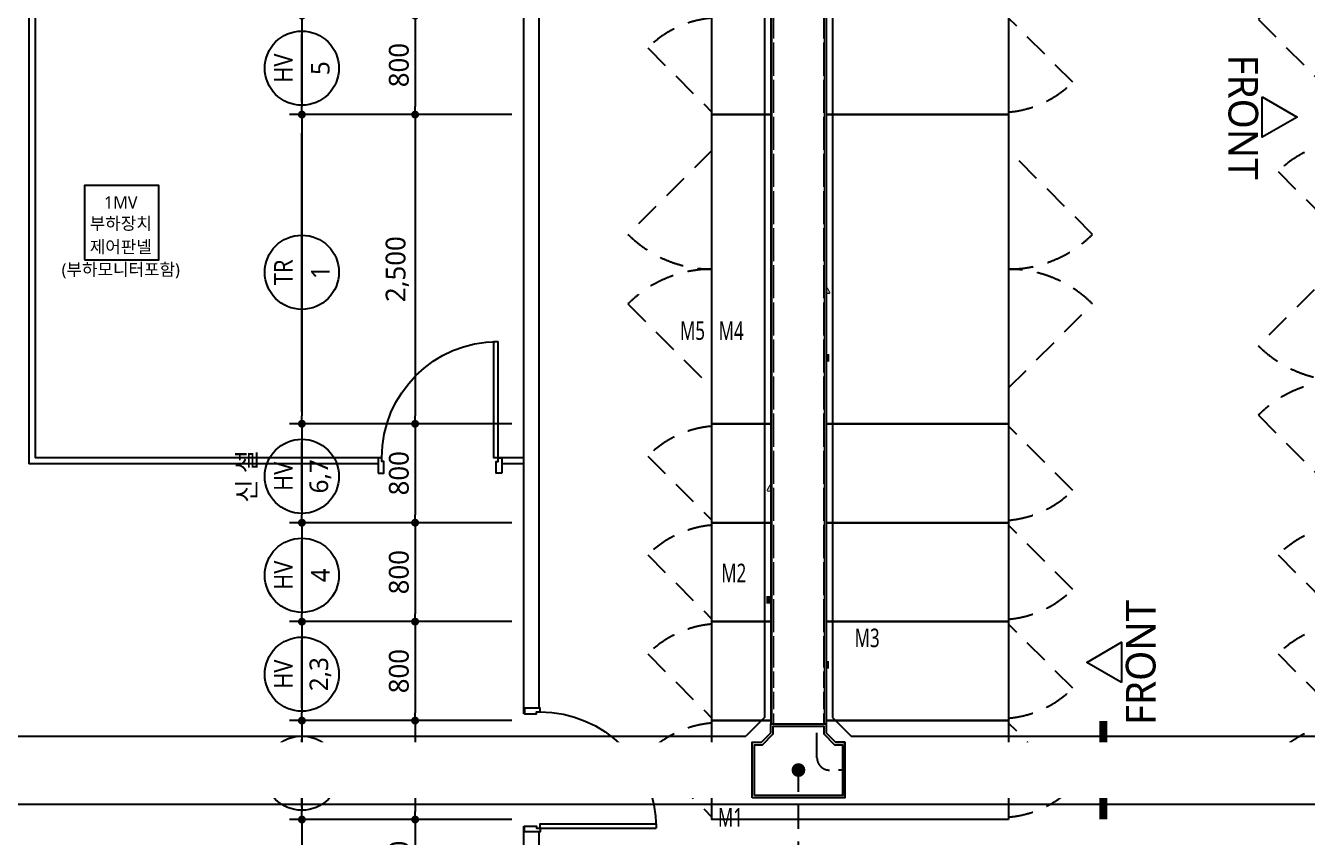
# Model space of a CAD drawing. Header units: millimetres. Extents: x 3355 to 129505, y 4600 to 34300.
# Drawn here: x 9054 to 19423, y 15112 to 21675 of the extents above; entities that cross this region are included whole.
import ezdxf
from ezdxf.enums import TextEntityAlignment as Align
from ezdxf.xclip import XClip

# ---------------------------------------------------------------- set-up
doc = ezdxf.new("R2010")
doc.units = ezdxf.units.MM
doc.header["$LTSCALE"] = 800
doc.header["$XCLIPFRAME"] = 0
doc.linetypes.add('HIDDEN', pattern=[0.375, 0.25, -0.125])
doc.linetypes.add('점선1', pattern=[2, 1.25, -0.75])
doc.layers.get('Defpoints').update_dxf_attribs({"color": 167})
for name, color, linetype in [('11$1$SYM', 3, 'Continuous'), ('arch', 8, 'Continuous'), ('DIM', 6, 'Continuous'), ('S2', 4, 'HIDDEN'), ('SYM', 3, 'Continuous'), ('TRENCH', 3, 'Continuous'), ('수배전반', 3, 'Continuous')]:
    doc.layers.add(name, color=color, linetype=linetype)
doc.layers.add('건축도면', color=9, linetype='Continuous', lineweight=25)
doc.styles.add('GHS', font='malgun.ttf')
doc.styles.add('맑은고딕', font='malgun.ttf')
doc.styles.add('스타일1', font='malgun.ttf')
doc.dimstyles.new('Copy of PSD MI', dxfattribs={"dimscale": 100, "dimtxt": 1.5, "dimasz": 0.8, "dimexe": 1.25, "dimexo": 1.5, "dimgap": 0.6, "dimtad": 1, "dimdec": 0, "dimzin": 1, "dimdsep": 46, "dimlunit": 6, "dimtxsty": '맑은고딕', "dimblk": 'DOT', "dimcen": 2.5, "dimadec": 0, "dimazin": 0, "dimtfac": 1, "dimtdec": 0, "dimtix": 1, "dimtmove": 2, "dimatfit": 3, "dimfxl": 1, "dimtolj": 1, "dimtzin": 1, "dimarcsym": 0})

# ---------------------------------------------------------------- blocks, each defined once
blk = doc.blocks.new('A5')
at = {"layer": 'SYM'}
blk.add_lwpolyline([(0, 0), (0.833, 1.443), (-0.833, 1.443)], close=True, dxfattribs=at)
at = {"color": 6}
blk.add_wipeout([(-0.833, 1.443), (0.833, 1.443), (0, 0)], dxfattribs=at).dxf.layer = 'SYM'
at = {"layer": 'SYM'}
h = blk.add_hatch(color=6, dxfattribs=at)
h.dxf.hatch_style = 1
h.paths.add_polyline_path([(-0.833, 1.443), (0, 0), (0.833, 1.443)])
blk = doc.blocks.new('DOT')
at = {"color": 0, "linetype": 'ByBlock'}
blk.add_line((-0.5, 0), (-1, 0), dxfattribs=at)
at = {"color": 0, "linetype": 'ByBlock', "const_width": 0.5}
blk.add_lwpolyline([(-0.25, 0, 1), (0.25, 0, 1)], format="xyb", close=True, dxfattribs=at)
blk = doc.blocks.new('*D206')
at = {"layer": 'Defpoints', "color": 0, "ltscale": 2, "transparency": 16777216}
for p in [(13106, 15256), (12205, 14556), (13106, 14556)]:
    blk.add_point(p, dxfattribs=at)
at = {"layer": 'DIM', "color": 0, "lineweight": -2, "ltscale": 2, "transparency": 16777216}
for p, q in [((12986, 15256), (12105, 15256)), ((12205, 15192), (12205, 14620)), ((12986, 14556), (12105, 14556))]:
    blk.add_line(p, q, dxfattribs=at)
at = {"layer": 'DIM', "color": 0, "lineweight": -2, "ltscale": 2, "transparency": 16777216, "xscale": 64, "yscale": 64, "zscale": 64}
for p, rotation in [((12205, 15256), 90), ((12205, 14556), 270)]:
    blk.add_blockref('DOT', p, dxfattribs=dict(at, rotation=rotation))
at = {"layer": 'DIM', "color": 3, "ltscale": 2, "transparency": 16777216, "insert": (12074, 14906), "char_height": 160, "attachment_point": 5, "rotation": 90, "style": '맑은고딕'}
blk.add_mtext('\\A1;700', dxfattribs=at)
blk = doc.blocks.new('_DOT')
at = {"color": 0, "linetype": 'ByBlock'}
blk.add_line((-0.5, 0), (-1, 0), dxfattribs=at)
at = {"color": 0, "linetype": 'ByBlock', "const_width": 0.5}
blk.add_lwpolyline([(-0.25, 0, 1), (0.25, 0, 1)], format="xyb", close=True, dxfattribs=at)
blk = doc.blocks.new('*D210')
at = {"layer": 'Defpoints', "color": 0, "ltscale": 2, "transparency": 16777216}
for p in [(13106, 16056), (12205, 15256), (13106, 15256)]:
    blk.add_point(p, dxfattribs=at)
at = {"layer": 'DIM', "color": 0, "lineweight": -2, "ltscale": 2, "transparency": 16777216}
for p, q in [((12986, 16056), (12105, 16056)), ((12205, 15992), (12205, 15320)), ((12986, 15256), (12105, 15256))]:
    blk.add_line(p, q, dxfattribs=at)
at = {"layer": 'DIM', "color": 0, "lineweight": -2, "ltscale": 2, "transparency": 16777216, "xscale": 64, "yscale": 64, "zscale": 64}
for p, rotation in [((12205, 16056), 90), ((12205, 15256), 270)]:
    blk.add_blockref('DOT', p, dxfattribs=dict(at, rotation=rotation))
at = {"layer": 'DIM', "color": 3, "ltscale": 2, "transparency": 16777216, "insert": (12074, 15656), "char_height": 160, "attachment_point": 5, "rotation": 90, "style": '맑은고딕'}
blk.add_mtext('\\A1;800', dxfattribs=at)
blk = doc.blocks.new('*D211')
at = {"layer": 'Defpoints', "color": 0, "ltscale": 2, "transparency": 16777216}
for p in [(13106, 16856), (12205, 16056), (13106, 16056)]:
    blk.add_point(p, dxfattribs=at)
at = {"layer": 'DIM', "color": 0, "lineweight": -2, "ltscale": 2, "transparency": 16777216}
for p, q in [((12986, 16856), (12105, 16856)), ((12205, 16792), (12205, 16120)), ((12986, 16056), (12105, 16056))]:
    blk.add_line(p, q, dxfattribs=at)
at = {"layer": 'DIM', "color": 0, "lineweight": -2, "ltscale": 2, "transparency": 16777216, "xscale": 64, "yscale": 64, "zscale": 64}
for p, rotation in [((12205, 16856), 90), ((12205, 16056), 270)]:
    blk.add_blockref('DOT', p, dxfattribs=dict(at, rotation=rotation))
at = {"layer": 'DIM', "color": 3, "ltscale": 2, "transparency": 16777216, "insert": (12074, 16456), "char_height": 160, "attachment_point": 5, "rotation": 90, "style": '맑은고딕'}
blk.add_mtext('\\A1;800', dxfattribs=at)
blk = doc.blocks.new('*D212')
at = {"layer": 'Defpoints', "color": 0, "ltscale": 2, "transparency": 16777216}
for p in [(13106, 17656), (12205, 16856), (13106, 16856)]:
    blk.add_point(p, dxfattribs=at)
at = {"layer": 'DIM', "color": 0, "lineweight": -2, "ltscale": 2, "transparency": 16777216}
for p, q in [((12986, 17656), (12105, 17656)), ((12205, 17592), (12205, 16920)), ((12986, 16856), (12105, 16856))]:
    blk.add_line(p, q, dxfattribs=at)
at = {"layer": 'DIM', "color": 0, "lineweight": -2, "ltscale": 2, "transparency": 16777216, "xscale": 64, "yscale": 64, "zscale": 64}
for p, rotation in [((12205, 17656), 90), ((12205, 16856), 270)]:
    blk.add_blockref('DOT', p, dxfattribs=dict(at, rotation=rotation))
at = {"layer": 'DIM', "color": 3, "ltscale": 2, "transparency": 16777216, "insert": (12074, 17256), "char_height": 160, "attachment_point": 5, "rotation": 90, "style": '맑은고딕'}
blk.add_mtext('\\A1;800', dxfattribs=at)
blk = doc.blocks.new('*D213')
at = {"layer": 'Defpoints', "color": 0, "ltscale": 2, "transparency": 16777216}
for p in [(13106, 20956), (12205, 18456), (13106, 18456)]:
    blk.add_point(p, dxfattribs=at)
at = {"layer": 'DIM', "color": 0, "lineweight": -2, "ltscale": 2, "transparency": 16777216}
for p, q in [((12986, 20956), (12105, 20956)), ((12205, 20892), (12205, 18520)), ((12986, 18456), (12105, 18456))]:
    blk.add_line(p, q, dxfattribs=at)
at = {"layer": 'DIM', "color": 0, "lineweight": -2, "ltscale": 2, "transparency": 16777216, "xscale": 64, "yscale": 64, "zscale": 64}
for p, rotation in [((12205, 20956), 90), ((12205, 18456), 270)]:
    blk.add_blockref('DOT', p, dxfattribs=dict(at, rotation=rotation))
at = {"layer": 'DIM', "color": 3, "ltscale": 2, "transparency": 16777216, "insert": (12061, 19706), "char_height": 160, "attachment_point": 5, "rotation": 90, "style": '맑은고딕'}
blk.add_mtext('\\A1;2,500', dxfattribs=at)
blk = doc.blocks.new('*D214')
at = {"layer": 'Defpoints', "color": 0, "ltscale": 2, "transparency": 16777216}
for p in [(13106, 21756), (12205, 20956), (13106, 20956)]:
    blk.add_point(p, dxfattribs=at)
at = {"layer": 'DIM', "color": 0, "lineweight": -2, "ltscale": 2, "transparency": 16777216}
for p, q in [((12986, 21756), (12105, 21756)), ((12205, 21692), (12205, 21020)), ((12986, 20956), (12105, 20956))]:
    blk.add_line(p, q, dxfattribs=at)
at = {"layer": 'DIM', "color": 0, "lineweight": -2, "ltscale": 2, "transparency": 16777216, "xscale": 64, "yscale": 64, "zscale": 64}
for p, rotation in [((12205, 21756), 90), ((12205, 20956), 270)]:
    blk.add_blockref('DOT', p, dxfattribs=dict(at, rotation=rotation))
at = {"layer": 'DIM', "color": 3, "ltscale": 2, "transparency": 16777216, "insert": (12074, 21356), "char_height": 160, "attachment_point": 5, "rotation": 90, "style": '맑은고딕'}
blk.add_mtext('\\A1;800', dxfattribs=at)
blk = doc.blocks.new('*D215')
at = {"layer": 'Defpoints', "color": 0, "ltscale": 2, "transparency": 16777216}
for p in [(13106, 18456), (12205, 17656), (13106, 17656)]:
    blk.add_point(p, dxfattribs=at)
at = {"layer": 'DIM', "color": 0, "lineweight": -2, "ltscale": 2, "transparency": 16777216}
for p, q in [((12986, 18456), (12105, 18456)), ((12205, 18392), (12205, 17720)), ((12986, 17656), (12105, 17656))]:
    blk.add_line(p, q, dxfattribs=at)
at = {"layer": 'DIM', "color": 0, "lineweight": -2, "ltscale": 2, "transparency": 16777216, "xscale": 64, "yscale": 64, "zscale": 64}
for p, rotation in [((12205, 18456), 90), ((12205, 17656), 270)]:
    blk.add_blockref('DOT', p, dxfattribs=dict(at, rotation=rotation))
at = {"layer": 'DIM', "color": 3, "ltscale": 2, "transparency": 16777216, "insert": (12074, 18056), "char_height": 160, "attachment_point": 5, "rotation": 90, "style": '맑은고딕'}
blk.add_mtext('\\A1;800', dxfattribs=at)
blk = doc.blocks.new('D-1000')
at = {"color": 0}
blk.add_line((30, 125), (30, 1065), dxfattribs=at)
for points in [[(30, 125), (65, 125), (65, 1065), (30, 1065)], [(0, 0), (45, 0), (45, 0), (45, 0), (45, 95), (30, 95), (30, 125), (0, 125), (0, 0)], [(1000, 0), (955, 0), (955, 0), (955, 0), (955, 95), (970, 95), (970, 125), (1000, 125), (1000, 0)]]:
    blk.add_lwpolyline(points, dxfattribs=at)
blk.add_arc((30, 125), 940, 0, 90, dxfattribs=at)
blk = doc.blocks.new('지상1층 장비')
at = {"color": 0}
blk.add_lwpolyline([(58975, 47725), (59575, 47725), (59575, 48325), (58975, 48325)], close=True, dxfattribs=at)
at = {"color": 0, "style": '스타일1'}
for s, p in [('1MV', (59268, 48189)), ('부하장치', (59268, 48019)), ('제어판넬', (59268, 47830)), ('(부하모니터포함)', (59268, 47647))]:
    blk.add_text(s, height=100, dxfattribs=at).set_placement(p, align=Align.MIDDLE_CENTER)
blk = doc.blocks.new('XR-PLAN', base_point=(461, 408))
at = {"layer": 'arch'}
for points in [[(58575, 56200), (58575, 46175)], [(58625, 56200), (58625, 46225)], [(62575, 56200), (62575, 44155)], [(62700, 56200), (62700, 44200)], [(61400, 46175), (58575, 46175)], [(61430, 46225), (58625, 46225)], [(62575, 46225), (62370, 46225)], [(62575, 46175), (62400, 46175)], [(62575, 43245), (62575, 42600)], [(62700, 43200), (62700, 42600)]]:
    blk.add_lwpolyline(points, dxfattribs=at)
blk.add_blockref('지상1층 장비', (50, 100), dxfattribs=at)
at = {"layer": 'arch', "xscale": -1}
blk.add_blockref('D-1000', (62400, 46100), dxfattribs=at)
at = {"layer": 'arch', "xscale": -1, "rotation": 270}
blk.add_blockref('D-1000', (62585, 43200), dxfattribs=at)
blk = doc.blocks.new('*D216')
at = {"layer": 'Defpoints', "color": 0, "ltscale": 2, "transparency": 16777216}
for p in [(13106, 21756), (11289, 20956), (13106, 20956, 0)]:
    blk.add_point(p, dxfattribs=at)
at = {"layer": 'DIM', "color": 0, "lineweight": -2, "ltscale": 2, "transparency": 16777216}
for p, q in [((12986, 21756), (11189, 21756)), ((11289, 21692), (11289, 21020)), ((12986, 20956), (11189, 20956))]:
    blk.add_line(p, q, dxfattribs=at)
at = {"layer": 'DIM', "color": 0, "lineweight": -2, "ltscale": 2, "transparency": 16777216, "xscale": 64, "yscale": 64, "zscale": 64}
for p, rotation in [((11289, 21756), 90), ((11289, 20956), 270)]:
    blk.add_blockref('DOT', p, dxfattribs=dict(at, rotation=rotation))
blk = doc.blocks.new('*D217')
at = {"layer": 'Defpoints', "color": 0, "ltscale": 2, "transparency": 16777216}
for p in [(13106, 20956), (11289, 18456), (13106, 18456, 0)]:
    blk.add_point(p, dxfattribs=at)
at = {"layer": 'DIM', "color": 0, "lineweight": -2, "ltscale": 2, "transparency": 16777216}
for p, q in [((12986, 20956), (11189, 20956)), ((11289, 20892), (11289, 18520)), ((12986, 18456), (11189, 18456))]:
    blk.add_line(p, q, dxfattribs=at)
at = {"layer": 'DIM', "color": 0, "lineweight": -2, "ltscale": 2, "transparency": 16777216, "xscale": 64, "yscale": 64, "zscale": 64}
for p, rotation in [((11289, 20956), 90), ((11289, 18456), 270)]:
    blk.add_blockref('DOT', p, dxfattribs=dict(at, rotation=rotation))
blk = doc.blocks.new('*D218')
at = {"layer": 'Defpoints', "color": 0, "ltscale": 2, "transparency": 16777216}
for p in [(13106, 18456), (11289, 17656), (13106, 17656, 0)]:
    blk.add_point(p, dxfattribs=at)
at = {"layer": 'DIM', "color": 0, "lineweight": -2, "ltscale": 2, "transparency": 16777216}
for p, q in [((12986, 18456), (11189, 18456)), ((11289, 18392), (11289, 17720)), ((12986, 17656), (11189, 17656))]:
    blk.add_line(p, q, dxfattribs=at)
at = {"layer": 'DIM', "color": 0, "lineweight": -2, "ltscale": 2, "transparency": 16777216, "xscale": 64, "yscale": 64, "zscale": 64}
for p, rotation in [((11289, 18456), 90), ((11289, 17656), 270)]:
    blk.add_blockref('DOT', p, dxfattribs=dict(at, rotation=rotation))
blk = doc.blocks.new('*D219')
at = {"layer": 'Defpoints', "color": 0, "ltscale": 2, "transparency": 16777216}
for p in [(13106, 17656), (11289, 16856), (13106, 16856, 0)]:
    blk.add_point(p, dxfattribs=at)
at = {"layer": 'DIM', "color": 0, "lineweight": -2, "ltscale": 2, "transparency": 16777216}
for p, q in [((12986, 17656), (11189, 17656)), ((11289, 17592), (11289, 16920)), ((12986, 16856), (11189, 16856))]:
    blk.add_line(p, q, dxfattribs=at)
at = {"layer": 'DIM', "color": 0, "lineweight": -2, "ltscale": 2, "transparency": 16777216, "xscale": 64, "yscale": 64, "zscale": 64}
for p, rotation in [((11289, 17656), 90), ((11289, 16856), 270)]:
    blk.add_blockref('DOT', p, dxfattribs=dict(at, rotation=rotation))
blk = doc.blocks.new('*D220')
at = {"layer": 'Defpoints', "color": 0, "ltscale": 2, "transparency": 16777216}
for p in [(13106, 16856), (11289, 16056), (13106, 16056, 0)]:
    blk.add_point(p, dxfattribs=at)
at = {"layer": 'DIM', "color": 0, "lineweight": -2, "ltscale": 2, "transparency": 16777216}
for p, q in [((12986, 16856), (11189, 16856)), ((11289, 16792), (11289, 16120)), ((12986, 16056), (11189, 16056))]:
    blk.add_line(p, q, dxfattribs=at)
at = {"layer": 'DIM', "color": 0, "lineweight": -2, "ltscale": 2, "transparency": 16777216, "xscale": 64, "yscale": 64, "zscale": 64}
for p, rotation in [((11289, 16856), 90), ((11289, 16056), 270)]:
    blk.add_blockref('DOT', p, dxfattribs=dict(at, rotation=rotation))
blk = doc.blocks.new('*D221')
at = {"layer": 'Defpoints', "color": 0, "ltscale": 2, "transparency": 16777216}
for p in [(13106, 16056), (11289, 15256), (13106, 15256, 0)]:
    blk.add_point(p, dxfattribs=at)
at = {"layer": 'DIM', "color": 0, "lineweight": -2, "ltscale": 2, "transparency": 16777216}
for p, q in [((12986, 16056), (11189, 16056)), ((11289, 15992), (11289, 15320)), ((12986, 15256), (11189, 15256))]:
    blk.add_line(p, q, dxfattribs=at)
at = {"layer": 'DIM', "color": 0, "lineweight": -2, "ltscale": 2, "transparency": 16777216, "xscale": 64, "yscale": 64, "zscale": 64}
for p, rotation in [((11289, 16056), 90), ((11289, 15256), 270)]:
    blk.add_blockref('DOT', p, dxfattribs=dict(at, rotation=rotation))
blk = doc.blocks.new('*D222')
at = {"layer": 'Defpoints', "color": 0, "ltscale": 2, "transparency": 16777216}
for p in [(13106, 15256), (11289, 14556), (13106, 14556, 0)]:
    blk.add_point(p, dxfattribs=at)
at = {"layer": 'DIM', "color": 0, "lineweight": -2, "ltscale": 2, "transparency": 16777216}
for p, q in [((12986, 15256), (11189, 15256)), ((11289, 15192), (11289, 14620)), ((12986, 14556), (11189, 14556))]:
    blk.add_line(p, q, dxfattribs=at)
at = {"layer": 'DIM', "color": 0, "lineweight": -2, "ltscale": 2, "transparency": 16777216, "xscale": 64, "yscale": 64, "zscale": 64}
for p, rotation in [((11289, 15256), 90), ((11289, 14556), 270)]:
    blk.add_blockref('DOT', p, dxfattribs=dict(at, rotation=rotation))
blk = doc.blocks.new('A$C440bd059')
at = {"layer": '수배전반', "color": 7, "linetype": '점선1', "ltscale": 0.2}
for p, q in [((3699, 1050), (3098, 449)), ((6101, 449), (5499, 1050)), ((1519, -539), (1000, -20)), ((3098, -49), (3699, -650)), ((5499, -650), (6101, -49)), ((-1519, -261), (-1000, -780)), ((6018, -1239), (5499, -720)), ((1519, -1339), (1000, -820)), ((3181, -961), (3699, -1480)), ((-1319, -1061), (-800, -1580)), ((6018, -2039), (5499, -1520)), ((1519, -2139), (1000, -1620)), ((3181, -1761), (3699, -2280)), ((-1319, -1861), (-800, -2380)), ((6218, -2839), (5699, -2320)), ((3181, -2561), (3699, -3080)), ((-800, -2650), (-1401, -3251)), ((1000, -2650), (1601, -3251)), ((3699, -3390), (3021, -4069)), ((6378, -4069), (5699, -3390)), ((-800, -4350), (-1401, -3749)), ((1000, -4350), (1601, -3749)), ((1519, -5139), (1000, -4620)), ((3021, -4631), (3699, -5310)), ((6378, -4631), (5699, -5310)), ((-1919, -4861), (-1400, -5380)), ((-1400, -5690), (-2079, -6369)), ((1679, -6369), (1000, -5690)), ((6218, -6139), (5699, -5620)), ((3181, -5861), (3699, -6380)), ((3699, -6590), (3021, -7269)), ((6378, -7269), (5699, -6590)), ((-2079, -6931), (-1400, -7610)), ((1000, -7610), (1679, -6931)), ((3021, -7831), (3699, -8510)), ((6378, -7831), (5699, -8510)), ((1519, -8439), (1000, -7920)), ((-1919, -8161), (-1400, -8680)), ((1519, -9239), (1000, -8720)), ((6218, -9239), (5699, -8720)), ((-1919, -8961), (-1400, -9480)), ((3181, -8961), (3699, -9480)), ((1519, -10039), (1000, -9520)), ((6218, -10039), (5699, -9520)), ((-1919, -9761), (-1400, -10280)), ((3181, -9761), (3699, -10280)), ((1519, -10839), (1000, -10320)), ((6218, -10839), (5699, -10320)), ((-1919, -10561), (-1400, -11080)), ((3181, -10561), (3699, -11080))]:
    blk.add_line(p, q, dxfattribs=at)
at = {"layer": '수배전반', "color": 7}
for points in [[(5499, 1100), (5499, -700), (3699, -700), (3699, 1100)], [(1000, -800), (-1000, -800), (-1000, 0), (1000, 0)], [(5499, -700), (5499, -1500), (3699, -1500), (3699, -700)], [(1000, -800), (1000, -1600), (-800, -1600), (-800, -800)], [(5499, -1500), (5499, -2300), (3699, -2300), (3699, -1500)], [(1000, -1600), (1000, -2400), (-800, -2400), (-800, -1600)], [(5699, -2300), (5699, -3100), (3699, -3100), (3699, -2300)], [(1000, -2400), (1000, -4600), (-800, -4600), (-800, -2400)], [(5699, -3100), (5699, -5600), (3699, -5600), (3699, -3100)], [(1000, -4600), (1000, -5400), (-1400, -5400), (-1400, -4600)], [(1000, -5400), (1000, -7900), (-1400, -7900), (-1400, -5400)], [(5699, -5600), (5699, -6400), (3699, -6400), (3699, -5600)], [(5699, -6400), (5699, -8700), (3699, -8700), (3699, -6400)], [(1000, -7900), (1000, -8700), (-1400, -8700), (-1400, -7900)], [(1000, -9500), (-1400, -9500), (-1400, -8700), (1000, -8700)], [(5699, -8700), (5699, -9500), (3699, -9500), (3699, -8700)], [(1000, -10300), (-1400, -10300), (-1400, -9500), (1000, -9500)], [(5699, -9500), (5699, -10300), (3699, -10300), (3699, -9500)], [(5699, -9500), (5699, -10300), (3699, -10300), (3699, -9500)], [(1000, -11100), (-1400, -11100), (-1400, -10300), (1000, -10300)], [(5699, -10300), (5699, -11100), (3699, -11100), (3699, -10300)], [(5699, -10300), (5699, -11100), (3699, -11100), (3699, -10300)]]:
    blk.add_lwpolyline(points, close=True, dxfattribs=at)
at = {"layer": '수배전반', "color": 7, "linetype": '점선1', "ltscale": 0.2}
for centre, radius, start, end in [((3699, 1050), 850, 225, 270), ((5499, 1050), 850, 270, 315), ((3699, -650), 850, 90, 135), ((5499, -650), 850, 45, 90), ((-929, -851), 834, 94.8824, 135), ((929, 51), 834, 274.8824, 315), ((3770, -1551), 834, 94.8824, 135), ((-729, -1651), 834, 94.8824, 135), ((5428, -649), 834, 274.8824, 315), ((929, -749), 834, 274.8824, 315), ((3770, -2351), 834, 94.8824, 135), ((-729, -2451), 834, 94.8824, 135), ((5428, -1449), 834, 274.8824, 315), ((5628, -1449), 834, 274.8824, 315), ((929, -1549), 834, 274.8824, 315), ((3770, -3151), 834, 94.8824, 135), ((5628, -2249), 834, 274.8824, 315), ((-800, -2650), 850, 225, 270), ((1000, -2650), 850, 270, 315), ((-800, -4350), 850, 90, 135), ((1000, -4350), 850, 45, 90), ((3699, -3390), 960, 225, 270), ((5699, -3390), 960, 270, 315), ((3699, -5310), 960, 90, 135), ((5699, -5310), 960, 45, 90), ((-1329, -5451), 834, 94.8824, 135), ((929, -4549), 834, 274.8824, 315), ((3770, -6451), 834, 94.8824, 135), ((5628, -5549), 834, 274.8824, 315), ((-1400, -5690), 960, 225, 270), ((1000, -5690), 960, 270, 315), ((-1400, -7610), 960, 90, 135), ((1000, -7610), 960, 45, 90), ((3699, -6590), 960, 225, 270), ((5699, -6590), 960, 270, 315), ((3699, -8510), 960, 90, 135), ((5699, -8510), 960, 45, 90), ((-1329, -8751), 834, 94.8824, 135), ((929, -7849), 834, 274.8824, 315), ((-1329, -9551), 834, 94.8824, 135), ((3770, -9551), 834, 94.8824, 135), ((929, -8649), 834, 274.8824, 315), ((5628, -8649), 834, 274.8824, 315), ((5628, -8649), 834, 274.8824, 315), ((-1329, -10351), 834, 94.8824, 135), ((3770, -10351), 834, 94.8824, 135), ((929, -9449), 834, 274.8824, 315), ((5628, -9449), 834, 274.8824, 315), ((-1329, -11151), 834, 94.8824, 135), ((3770, -11151), 834, 94.8824, 135), ((929, -10249), 834, 274.8824, 315)]:
    blk.add_arc(centre, radius, start, end, dxfattribs=at)
blk = doc.blocks.new('A$C761c27b9')
at = {"color": 8}
for points in [[(-6024, -650), (-6474, -650), (-6474, -10900), (-6024, -10900)], [(-15200, -11500), (-15200, -11050), (-6624, -11050), (-6624, -11500)], [(-5874, -11500), (-5874, -11050), (-650, -11050), (-650, -11500)]]:
    blk.add_wipeout(points, dxfattribs=at).dxf.layer = 'TRENCH'
for points in [[(-6524, -10850), (-6674, -11000)], [(-5974, -10850), (-5824, -11000)]]:
    blk.add_lwpolyline(points)
at = {"layer": 'TRENCH', "color": 8}
for p, q in [((-5874, -11050), (-5949, -11050)), ((-5874, -11500), (-5874, -11050)), ((-5874, -11050), (-5874, -11500))]:
    blk.add_line(p, q, dxfattribs=at)
for points in [[(-6474, -650), (-6474, -10900)], [(-6454, -650), (-6454, -10900)], [(-6044, -650), (-6044, -10900)], [(-6024, -650), (-6024, -10900)]]:
    blk.add_lwpolyline(points, dxfattribs=at)
for points in [[(-6624, -11500), (-6624, -11050), (-6549, -11050), (-6474, -10975), (-6474, -10900), (-6024, -10900), (-6024, -10975), (-5949, -11050), (-5874, -11050), (-5874, -11500), (-6624, -11500)], [(-6604, -11480), (-6604, -11070), (-6541, -11070), (-6454, -10983), (-6454, -10920), (-6044, -10920), (-6044, -10983), (-5958, -11070), (-5894, -11070), (-5894, -11480)]]:
    blk.add_lwpolyline(points, close=True, dxfattribs=at)
at = {"layer": '건축도면'}
for p, q in [((-6524, 0), (-6524, -9294)), ((-6524, -9294), (-6524, -10850)), ((-15200, -11550), (-6831, -11550)), ((-6831, -11550), (0, -11550))]:
    blk.add_line(p, q, dxfattribs=at)
at = {"layer": '건축도면', "linetype": 'Continuous'}
for p, q in [((-5974, -700), (-5974, -10850)), ((-15200, -11000), (-6674, -11000)), ((-5824, -11000), (-700, -11000))]:
    blk.add_line(p, q, dxfattribs=at)
at = {"color": 8}
for points in [[(-12258, -11070), (-12228, -11070), (-12228, -11480), (-12258, -11480)], [(-11958, -11070), (-11928, -11070), (-11928, -11480), (-11958, -11480)], [(-11658, -11070), (-11628, -11070), (-11628, -11480), (-11658, -11480)], [(-11358, -11070), (-11328, -11070), (-11328, -11480), (-11358, -11480)], [(-11058, -11070), (-11028, -11070), (-11028, -11480), (-11058, -11480)], [(-10758, -11070), (-10728, -11070), (-10728, -11480), (-10758, -11480)], [(-10458, -11070), (-10428, -11070), (-10428, -11480), (-10458, -11480)], [(-10158, -11070), (-10128, -11070), (-10128, -11480), (-10158, -11480)], [(-9858, -11070), (-9828, -11070), (-9828, -11480), (-9858, -11480)], [(-9558, -11070), (-9528, -11070), (-9528, -11480), (-9558, -11480)], [(-9258, -11070), (-9228, -11070), (-9228, -11480), (-9258, -11480)], [(-8958, -11070), (-8928, -11070), (-8928, -11480), (-8958, -11480)], [(-8658, -11070), (-8628, -11070), (-8628, -11480), (-8658, -11480)], [(-8344, -11070), (-8314, -11070), (-8314, -11480), (-8344, -11480)], [(-8044, -11070), (-8014, -11070), (-8014, -11480), (-8044, -11480)], [(-7744, -11070), (-7714, -11070), (-7714, -11480), (-7744, -11480)], [(-7444, -11070), (-7414, -11070), (-7414, -11480), (-7444, -11480)], [(-7144, -11070), (-7114, -11070), (-7114, -11480), (-7144, -11480)], [(-6844, -11070), (-6814, -11070), (-6814, -11480), (-6844, -11480)], [(-5789, -11070), (-5759, -11070), (-5759, -11480), (-5789, -11480)], [(-5662, -11070), (-5632, -11070), (-5632, -11480), (-5662, -11480)], [(-5362, -11070), (-5332, -11070), (-5332, -11480), (-5362, -11480)], [(-5062, -11070), (-5032, -11070), (-5032, -11480), (-5062, -11480)], [(-4862, -11070), (-4832, -11070), (-4832, -11480), (-4862, -11480)], [(-4562, -11070), (-4532, -11070), (-4532, -11480), (-4562, -11480)], [(-4262, -11070), (-4232, -11070), (-4232, -11480), (-4262, -11480)], [(-3962, -11070), (-3932, -11070), (-3932, -11480), (-3962, -11480)], [(-3662, -11070), (-3632, -11070), (-3632, -11480), (-3662, -11480)], [(-3462, -11070), (-3432, -11070), (-3432, -11480), (-3462, -11480)], [(-3162, -11070), (-3132, -11070), (-3132, -11480), (-3162, -11480)], [(-2862, -11070), (-2832, -11070), (-2832, -11480), (-2862, -11480)], [(-2562, -11070), (-2532, -11070), (-2532, -11480), (-2562, -11480)], [(-2262, -11070), (-2232, -11070), (-2232, -11480), (-2262, -11480)]]:
    blk.add_wipeout(points, dxfattribs=at).dxf.layer = 'TRENCH'
for points in [[(-6454, -5362), (-6454, -5392), (-6044, -5392), (-6044, -5362)], [(-6454, -5662), (-6454, -5692), (-6044, -5692), (-6044, -5662)], [(-6454, -5962), (-6454, -5992), (-6044, -5992), (-6044, -5962)], [(-6454, -6262), (-6454, -6292), (-6044, -6292), (-6044, -6262)], [(-6454, -6562), (-6454, -6592), (-6044, -6592), (-6044, -6562)], [(-6454, -6862), (-6454, -6892), (-6044, -6892), (-6044, -6862)], [(-6454, -7162), (-6454, -7192), (-6044, -7192), (-6044, -7162)], [(-6454, -7462), (-6454, -7492), (-6044, -7492), (-6044, -7462)], [(-6454, -7762), (-6454, -7792), (-6044, -7792), (-6044, -7762)], [(-6454, -8062), (-6454, -8092), (-6044, -8092), (-6044, -8062)], [(-6454, -8362), (-6454, -8392), (-6044, -8392), (-6044, -8362)], [(-6454, -8662), (-6454, -8692), (-6044, -8692), (-6044, -8662)], [(-6454, -8962), (-6454, -8992), (-6044, -8992), (-6044, -8962)], [(-6454, -9262), (-6454, -9292), (-6044, -9292), (-6044, -9262)], [(-6454, -9562), (-6454, -9592), (-6044, -9592), (-6044, -9562)], [(-6454, -9862), (-6454, -9892), (-6044, -9892), (-6044, -9862)], [(-6454, -10162), (-6454, -10192), (-6044, -10192), (-6044, -10162)], [(-6454, -10447), (-6454, -10477), (-6044, -10477), (-6044, -10447)], [(-6454, -10612), (-6454, -10642), (-6044, -10642), (-6044, -10612)], [(-6454, -10785), (-6454, -10815), (-6044, -10815), (-6044, -10785)]]:
    blk.add_wipeout(points, dxfattribs=at).dxf.layer = 'TRENCH'

msp = doc.modelspace()

# ---------------------------------------------------------------- hatches: boundary and pattern name
at = {"layer": 'S2', "lineweight": -2}
h = msp.add_hatch(color=256, dxfattribs=at)
edge = h.paths.add_edge_path()
edge.add_arc((15455.91901, 18056.12697), 56.16, 0, 360)
h = msp.add_hatch(color=256, dxfattribs=at)
edge = h.paths.add_edge_path()
edge.add_arc((15456.06901, 18056.12697), 56.16, 0, 360)
h = msp.add_hatch(color=256, dxfattribs=at)
edge = h.paths.add_edge_path()
edge.add_arc((15456.06901, 17256.12697), 56.16, 0, 360)
h = msp.add_hatch(color=256, dxfattribs=at)
edge = h.paths.add_edge_path()
edge.add_arc((15155.91901, 16456.12697), 56.16, 0, 360)
h = msp.add_hatch(color=256, dxfattribs=at)
edge = h.paths.add_edge_path()
edge.add_arc((15305.91901, 15656.12697), 56.16, 0, 360)

# ---------------------------------------------------------------- linework, layer by layer
at = {"layer": '11$1$SYM', "color": 6}
msp.add_lwpolyline([(17772.10154, 16053.27353, 66.11938, 66.11938, 0), (17772.10154, 15258.98042, 0, 0, 0), (17772.10154, 13978.49342, 0, 0, 0), (18037.6621, 13978.49342, 0, 0, 0)], format="xyseb", dxfattribs=at)
at = {"layer": 'DIM'}
for p, q in [((11288.58041, 21056.12697, 0), (11288.58041, 21606.12697, 0)), ((11288.58041, 21056.12697, 0), (11288.58041, 21606.12697, 0)), ((11288.58041, 18556.12697, 0), (11288.58041, 20806.12697, 0)), ((11288.58041, 19406.12697, 0), (11288.58041, 19956.12697, 0)), ((11288.58041, 17756.12697, 0), (11288.58041, 18306.12697, 0)), ((11288.58041, 17756.12697, 0), (11288.58041, 18306.12697, 0)), ((11288.58041, 16956.12697, 0), (11288.58041, 17506.12697, 0)), ((11288.58041, 16956.12697, 0), (11288.58041, 17506.12697, 0)), ((11288.58041, 16156.12697, 0), (11288.58041, 16706.12697, 0)), ((11288.58041, 16156.12697, 0), (11288.58041, 16706.12697, 0)), ((11288.58041, 15356.12697, 0), (11288.58041, 15906.12697, 0)), ((11288.58041, 15356.12697, 0), (11288.58041, 15906.12697, 0))]:
    msp.add_line(p, q, dxfattribs=at)
for centre in [(11288.58041, 21331.12697, 0), (11288.58041, 19681.12697, 0), (11288.58041, 18031.12697, 0), (11288.58041, 17231.12697, 0), (11288.58041, 16431.12697, 0), (11288.58041, 15631.12697, 0)]:
    msp.add_circle(centre, 300, dxfattribs=at)
at = {"layer": 'S2', "lineweight": -2}
for p, q in [((15455.91901, 19515.91533), (15455.91901, 18056.12697)), ((15456.06901, 15756.12697), (15456.06901, 17256.12697)), ((15305.91901, 14879.76147), (15305.91901, 15656.12697))]:
    msp.add_line(p, q, dxfattribs=at)
msp.add_arc((15556.06901, 15756.12697), 100, 180, 270, dxfattribs=at)
at = {"layer": 'SYM', "color": 6}
for points in [[(19058.88189, 21098.1004), (19340.77066, 20935.35184), (19058.88189, 20772.60328)], [(17920.87247, 16363.73657), (17638.9837, 16526.48513), (17920.87247, 16689.23369)], [(17920.87247, 16363.73657), (17638.9837, 16526.48513), (17920.87247, 16689.23369)]]:
    msp.add_lwpolyline(points, close=True, dxfattribs=at)
for points in [[(15556.88362, 18989.63164, 63, 63, 0), (15367.88362, 18989.63164, 0, 0, 0), (14292.76916, 18989.63164, 0, 0, 0)], [(15235.61404, 17031.95759, 63, 63, 0), (15046.61404, 17031.95759, 0, 0, 0), (14626.35979, 17031.95759, 0, 0, 0)], [(15365.33077, 16506.12697, 63, 63, 0), (15554.33077, 16506.12697, 0, 0, 0), (16017.97746, 16506.12697, 0, 0, 0)]]:
    msp.add_lwpolyline(points, format="xyseb", dxfattribs=at)

# ---------------------------------------------------------------- block references
at = {"layer": 'SYM', "ltscale": 2, "xscale": 120, "yscale": 120, "zscale": 120}
for p, rotation in [((15155.91901, 18089.12039), 179.9999999999999), ((16002.93094, 15656.12697), 89.99999999999993)]:
    msp.add_blockref('A5', p, dxfattribs=dict(at, rotation=rotation))

# ---------------------------------------------------------------- texts
at = {"layer": 'DIM', "color": 3, "style": 'GHS', "width": 0.9}
for s, p in [('HV', (11138.58041, 21331.12697, 0)), ('TR', (11138.58041, 19681.12697, 0)), ('HV', (11138.58041, 18031.12697, 0)), ('HV', (11138.58041, 17231.12697, 0)), ('HV', (11138.58041, 16431.12697, 0)), ('HV', (11138.58041, 15631.12697, 0))]:
    msp.add_text(s, height=150, rotation=90, dxfattribs=at).set_placement(p, align=Align.MIDDLE)
at = {"layer": 'DIM', "color": 3, "style": 'GHS'}
for s, p in [('5', (11438.58041, 21331.12697, 0)), ('1', (11438.58041, 19681.12697, 0)), ('신 설', (10838.58041, 18031.12697, 0)), ('6,7', (11438.58041, 18031.12697, 0)), ('4', (11438.58041, 17231.12697, 0)), ('2,3', (11438.58041, 16431.12697, 0)), ('1', (11438.58041, 15631.12697, 0))]:
    msp.add_text(s, height=150, rotation=90, dxfattribs=at).set_placement(p, align=Align.MIDDLE)
at = {"layer": 'SYM', "style": 'GHS'}
for rotation, p in [(270, (18905.14389, 20935.35184)), (90, (18074.61047, 16526.48513)), (90, (18074.61047, 16526.48513))]:
    msp.add_text('FRONT', height=240, rotation=rotation, dxfattribs=at).set_placement(p, align=Align.MIDDLE)

# ---------------------------------------------------------------- dimensions: what is measured, and where the dimension line sits
at = {"layer": 'DIM', "color": 6, "ltscale": 2}
for base, p1, p2, picture, middle in [((11288.58041, 20956.12697), (13105.64951, 21756.12697), (13105.64951, 20956.12697, 0), '*D216', (11288.58041, 21356.12697)), ((11288.58041, 18456.12697), (13105.64951, 20956.12697), (13105.64951, 18456.12697, 0), '*D217', (11288.58041, 19706.12697)), ((11288.58041, 17656.12697), (13105.64951, 18456.12697), (13105.64951, 17656.12697, 0), '*D218', (11288.58041, 18056.12697)), ((11288.58041, 16856.12697), (13105.64951, 17656.12697), (13105.64951, 16856.12697, 0), '*D219', (11288.58041, 17256.12697)), ((11288.58041, 16056.12697), (13105.64951, 16856.12697), (13105.64951, 16056.12697, 0), '*D220', (11288.58041, 16456.12697)), ((11288.58041, 15256.12697), (13105.64951, 16056.12697), (13105.64951, 15256.12697, 0), '*D221', (11288.58041, 15656.12697))]:
    dim = msp.add_linear_dim(base=base, p1=p1, p2=p2, angle=270, text=' ', dimstyle='Copy of PSD MI', override={"dimscale": 80, "dimtxt": 2, "dimblk": 'DOT', "dimclrt": 3, "dimfxl": 0.18}, dxfattribs=at)
    dim.commit()
    dim.dimension.update_dxf_attribs({"geometry": picture, "text_midpoint": middle})
for base, p1, p2, picture, middle in [((12205.08316, 20956.12697), (13105.64951, 21756.12697), (13105.64951, 20956.12697), '*D214', (12074.42012, 21356.12697)), ((12205.08316, 18456.12697), (13105.64951, 20956.12697), (13105.64951, 18456.12697), '*D213', (12060.9962, 19706.12697)), ((12205.08316, 17656.12697), (13105.64951, 18456.12697), (13105.64951, 17656.12697), '*D215', (12074.42012, 18056.12697)), ((12205.08316, 16856.12697), (13105.64951, 17656.12697), (13105.64951, 16856.12697), '*D212', (12074.42012, 17256.12697)), ((12205.08316, 16056.12697), (13105.64951, 16856.12697), (13105.64951, 16056.12697), '*D211', (12074.42012, 16456.12697)), ((12205.08316, 15256.12697), (13105.64951, 16056.12697), (13105.64951, 15256.12697), '*D210', (12074.42012, 15656.12697)), ((12205.08316, 14556.12697), (13105.64951, 15256.12697), (13105.64951, 14556.12697), '*D206', (12074.42012, 14906.12697))]:
    dim = msp.add_linear_dim(base=base, p1=p1, p2=p2, angle=270, dimstyle='Copy of PSD MI', override={"dimscale": 80, "dimtxt": 2, "dimblk": 'DOT', "dimclrt": 3, "dimfxl": 0.18}, dxfattribs=at)
    dim.commit()
    dim.dimension.update_dxf_attribs({"geometry": picture, "text_midpoint": middle})
dim = msp.add_linear_dim(base=(11288.58041, 14556.12697), p1=(13105.64951, 15256.12697), p2=(13105.64951, 14556.12697, 0), angle=270, text=' ', dimstyle='Copy of PSD MI', override={"dimscale": 80, "dimtxt": 2, "dimblk": 'DOT', "dimclrt": 3, "dimfxl": 0.18}, dxfattribs=at)
dim.commit()
dim.dimension.update_dxf_attribs({"geometry": '*D222', "text_midpoint": (11942.58041, 14556.12697), "dimtype": 160})

# ---------------------------------------------------------------- wipeouts: each hides what was drawn before it
at = {"color": 6}
msp.add_wipeout([(14730.56348, 15430.58773), (14683.4908, 15415.29289), (14643.44839, 15386.20038), (14614.35588, 15346.15798), (14599.06104, 15299.0853), (14599.06104, 15249.59016), (14614.35588, 15202.51749), (14643.44839, 15162.47508), (14683.4908, 15133.38257), (14730.56348, 15118.08773), (14780.05861, 15118.08773), (14827.13129, 15133.38257), (14867.17369, 15162.47508), (14896.26621, 15202.51749), (14911.56104, 15249.59016), (14911.56104, 15299.0853), (14896.26621, 15346.15798), (14867.17369, 15386.20038), (14827.13129, 15415.29289), (14780.05861, 15430.58773)], dxfattribs=at).dxf.layer = 'SYM'

# ---------------------------------------------------------------- next in the draw order: linework, layer by layer
at = {"layer": 'S2', "lineweight": -2}
for p, q in [((15155.91901, 17915.91533), (15155.91901, 16456.12697)), ((15829.72588, 15656.12697), (15556.06901, 15656.12697))]:
    msp.add_line(p, q, dxfattribs=at)

# ---------------------------------------------------------------- next in the draw order: block references
at = {"layer": 'SYM', "ltscale": 2, "xscale": 120, "yscale": 120, "zscale": 120, "rotation": 179.9999999999999}
msp.add_blockref('A5', (15456.06901, 19689.12039), dxfattribs=at)

# ---------------------------------------------------------------- next in the draw order: texts
at = {"layer": 'SYM', "style": 'GHS', "width": 0.7}
msp.add_text('M1', height=150, dxfattribs=at).set_placement((14755.31104, 15274.33773), align=Align.MIDDLE)

# ---------------------------------------------------------------- next in the draw order: wipeouts: each hides what was drawn before it
at = {"color": 6}
for points in [[(14736.77159, 19364.63164), (14689.69891, 19349.3368), (14649.65651, 19320.24429), (14620.56399, 19280.20188), (14605.26916, 19233.12921), (14605.26916, 19183.63407), (14620.56399, 19136.56139), (14649.65651, 19096.51899), (14689.69891, 19067.42648), (14736.77159, 19052.13164), (14786.26672, 19052.13164), (14833.3394, 19067.42648), (14873.38181, 19096.51899), (14902.47432, 19136.56139), (14917.76916, 19183.63407), (14917.76916, 19233.12921), (14902.47432, 19280.20188), (14873.38181, 19320.24429), (14833.3394, 19349.3368), (14786.26672, 19364.63164)], [(14757.86223, 17406.95759), (14710.78955, 17391.66275), (14670.74714, 17362.57024), (14641.65463, 17322.52783), (14626.35979, 17275.45516), (14626.35979, 17225.96002), (14641.65463, 17178.88734), (14670.74714, 17138.84494), (14710.78955, 17109.75243), (14757.86223, 17094.45759), (14807.35736, 17094.45759), (14854.43004, 17109.75243), (14894.47244, 17138.84494), (14923.56496, 17178.88734), (14938.85979, 17225.96002), (14938.85979, 17275.45516), (14923.56496, 17322.52783), (14894.47244, 17362.57024), (14854.43004, 17391.66275), (14807.35736, 17406.95759)], [(15886.47503, 16881.12697), (15933.54771, 16865.83213), (15973.59011, 16836.73962), (16002.68263, 16796.69722), (16017.97746, 16749.62454), (16017.97746, 16700.1294), (16002.68263, 16653.05673), (15973.59011, 16613.01432), (15933.54771, 16583.92181), (15886.47503, 16568.62697), (15836.9799, 16568.62697), (15789.90722, 16583.92181), (15749.86481, 16613.01432), (15720.7723, 16653.05673), (15705.47746, 16700.1294), (15705.47746, 16749.62454), (15720.7723, 16796.69722), (15749.86481, 16836.73962), (15789.90722, 16865.83213), (15836.9799, 16881.12697)]]:
    msp.add_wipeout(points, dxfattribs=at).dxf.layer = 'SYM'

# ---------------------------------------------------------------- next in the draw order: linework, layer by layer
at = {"layer": 'S2', "lineweight": -2}
msp.add_line((15456.06901, 19515.91533), (15456.06901, 18056.12697), dxfattribs=at)

# ---------------------------------------------------------------- next in the draw order: texts
at = {"layer": 'SYM', "style": 'GHS', "width": 0.7}
for s, p in [('M4', (14761.51916, 19208.38164)), ('M2', (14782.60979, 17250.70759)), ('M3', (15861.72746, 16724.87697))]:
    msp.add_text(s, height=150, dxfattribs=at).set_placement(p, align=Align.MIDDLE)

# ---------------------------------------------------------------- next in the draw order: wipeouts: each hides what was drawn before it
at = {"color": 6}
msp.add_wipeout([(14424.27159, 19364.63164), (14377.19891, 19349.3368), (14337.15651, 19320.24429), (14308.06399, 19280.20188), (14292.76916, 19233.12921), (14292.76916, 19183.63407), (14308.06399, 19136.56139), (14337.15651, 19096.51899), (14377.19891, 19067.42648), (14424.27159, 19052.13164), (14473.76672, 19052.13164), (14520.8394, 19067.42648), (14560.88181, 19096.51899), (14589.97432, 19136.56139), (14605.26916, 19183.63407), (14605.26916, 19233.12921), (14589.97432, 19280.20188), (14560.88181, 19320.24429), (14520.8394, 19349.3368), (14473.76672, 19364.63164)], dxfattribs=at).dxf.layer = 'SYM'

# ---------------------------------------------------------------- next in the draw order: block references
at = {"layer": '건축도면', "color": 1, "linetype": '점선1', "ltscale": 0.2}
ref = msp.add_blockref('XR-PLAN', (-49033.32308, -27635.43025), dxfattribs=at)
XClip(ref).set_block_clipping_path([(56227.7345986668, 39479.2603850555), (77438.0684519374, 60194.2361228569)])
at = {"layer": '수배전반'}
msp.add_blockref('A$C440bd059', (16005.91901, 26356.12697), dxfattribs=at)

# ---------------------------------------------------------------- next in the draw order: texts
at = {"layer": 'SYM', "style": 'GHS', "width": 0.7}
msp.add_text('M5', height=150, dxfattribs=at).set_placement((14449.01916, 19208.38164), align=Align.MIDDLE)

# ---------------------------------------------------------------- next in the draw order: block references
msp.add_blockref('A$C761c27b9', (21555.38001, 26931.12697))

doc.saveas('drawing.dxf')
